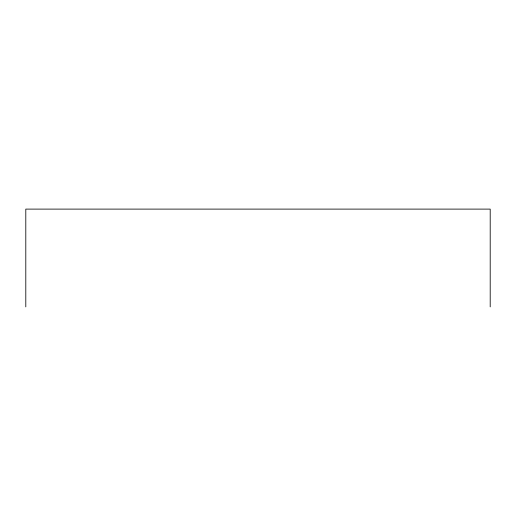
<?xml version="1.0" encoding="UTF-8"?>
<svg xmlns="http://www.w3.org/2000/svg" width="516" height="516" viewBox="0 0 516 516"><rect width="100%" height="100%" fill="white"/><g stroke="black" fill="none" stroke-linecap="round" stroke-linejoin="round"><path stroke-width="0.77" d="M490.2 306.891L490.2 209.109L25.8 209.109L25.8 306.891"/></g></svg>
